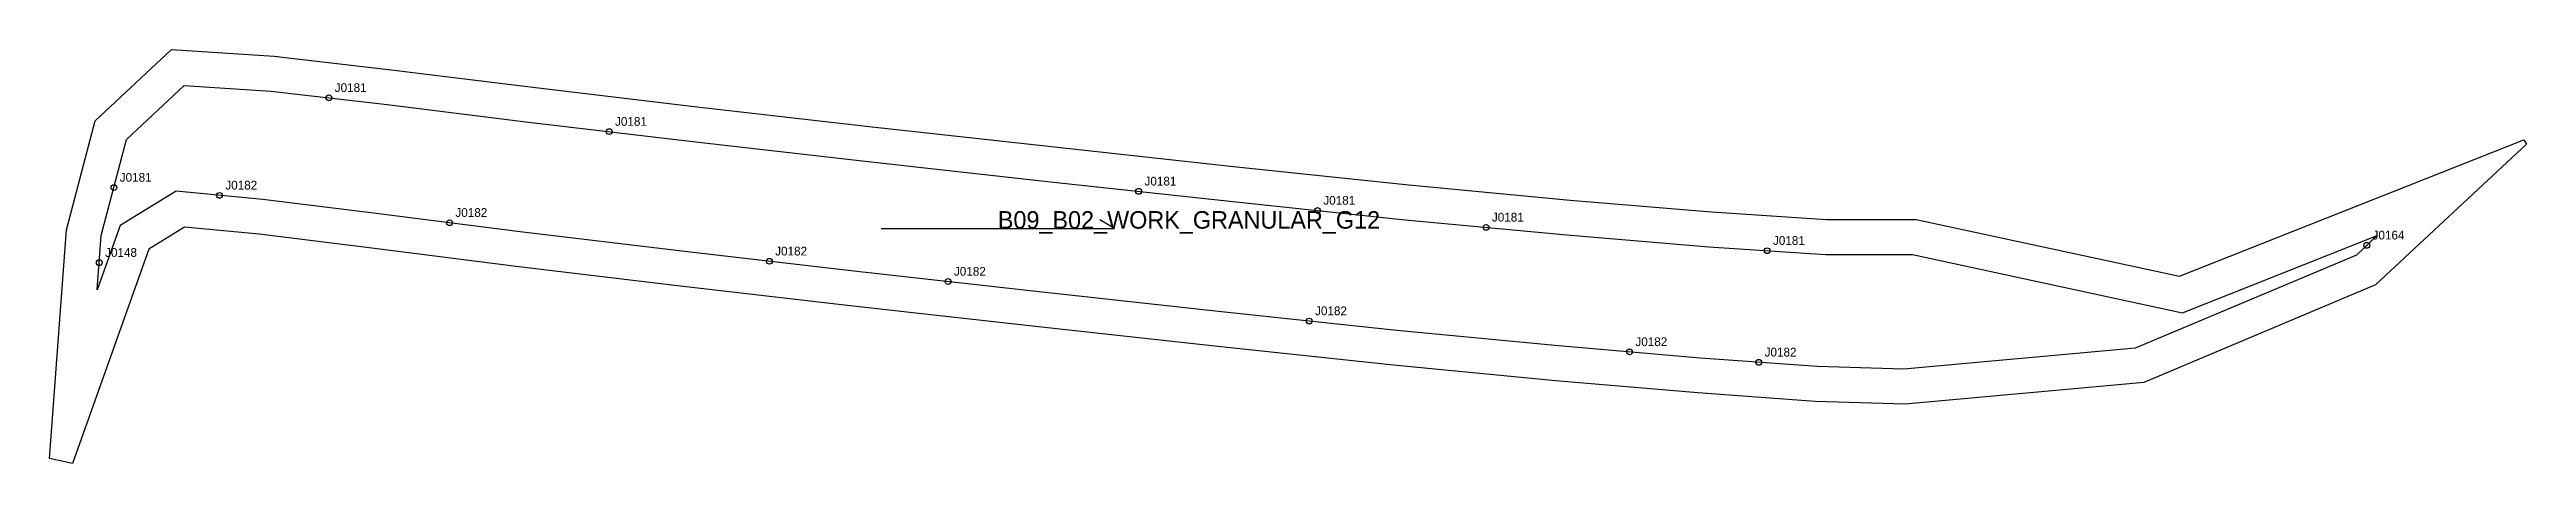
# Model space of a CAD drawing. Header units: millimetres. Extents: x -18 to 832, y -78 to 64.
import ezdxf

# ---------------------------------------------------------------- set-up
doc = ezdxf.new("R2010")
doc.units = ezdxf.units.MM
for name, color, linetype in [('CUT', 1, 'Continuous'), ('GRAIN', 3, 'Continuous'), ('LABEL', 7, 'Continuous'), ('NOTCH', 2, 'Continuous'), ('SEW', 5, 'Continuous')]:
    doc.layers.add(name, color=color, linetype=linetype)

msp = doc.modelspace()

# ---------------------------------------------------------------- linework, layer by layer
at = {"layer": 'CUT'}
msp.add_lwpolyline([(-11.88, 1.99), (-2.05, 39.3), (24.04, 63.77), (59.25, 61.48), (99.44, 56.83), (147.98, 50.84), (203.31, 44.26), (263.37, 37.39), (325.88, 30.51), (388.39, 23.68), (448.45, 17.36), (503.8, 12.16), (552.31, 8.12), (591.8, 5.48), (622.54, 5.52), (712.84, -13.95), (830.92, 32.8), (831.87, 31.3), (780.14, -16.9), (700.61, -50.31), (618.71, -57.75), (587.92, -56.9), (547.61, -53.92), (498.82, -49.73), (443.22, -44.42), (382.99, -38.03), (320.43, -31.15), (257.86, -24.21), (197.7, -17.25), (142.26, -10.56), (93.73, -4.43), (54.1, 0.47), (28.58, 2.86), (16.34, -4.61), (-9.91, -78.09), (-17.75, -76.43), (-11.88, 1.99)], close=True, dxfattribs=at)
at = {"layer": 'GRAIN'}
for p, q in [((267.53, 2.39), (347.53, 2.39)), ((347.53, 2.39), (342.53, 5.39))]:
    msp.add_line(p, q, dxfattribs=at)
at = {"layer": 'NOTCH'}
for centre in [(78.09, 47.22), (174.23, 35.64), (4.34, 16.46), (40.56, 13.79), (355.84, 15.17), (417.18, 8.59), (119.47, 4.41), (475, 2.81), (-0.69, -9.28), (229.16, -8.81), (571.41, -5.18), (777.09, -3.33), (290.48, -15.75), (414.35, -29.29), (524.23, -39.87), (568.55, -43.44)]:
    msp.add_circle(centre, 1, dxfattribs=at)
at = {"layer": 'SEW'}
msp.add_lwpolyline([(0, 0), (8.67, 32.91), (28.45, 51.46), (58.17, 49.52), (98.02, 44.92), (146.54, 38.93), (201.92, 32.34), (262.03, 25.46), (324.57, 18.58), (387.11, 11.75), (447.26, 5.42), (502.74, 0.21), (551.41, -3.85), (591.4, -6.52), (621.27, -6.48), (713.87, -26.45), (780.67, 0), (773.52, -6.66), (697.67, -38.53), (618.34, -45.74), (588.53, -44.92), (548.56, -41.96), (499.9, -37.78), (444.42, -32.48), (384.28, -26.1), (321.74, -19.22), (259.21, -12.29), (199.1, -5.34), (143.73, 1.35), (95.22, 7.48), (55.39, 12.4), (25.74, 15.18), (6.47, 3.43), (-1.39, -18.56)], close=True, dxfattribs=at)

# ---------------------------------------------------------------- texts
at = {"layer": 'LABEL'}
for s, height, p in [('J0181', 3, (80.09, 49.22)), ('J0181', 3, (176.23, 37.64)), ('J0181', 3, (6.34, 18.46)), ('J0182', 3, (42.56, 15.79)), ('J0181', 3, (357.84, 17.17)), ('J0182', 3, (121.47, 6.41)), ('J0181', 3, (419.18, 10.59)), ('B09_B02_WORK_GRANULAR_G12', 6, (307.53, 2.39)), ('J0181', 3, (477, 4.81)), ('J0164', 3, (779.09, -1.33)), ('J0148', 3, (1.31, -7.28)), ('J0182', 3, (231.16, -6.81)), ('J0181', 3, (573.41, -3.18)), ('J0182', 3, (292.48, -13.75)), ('J0182', 3, (416.35, -27.29)), ('J0182', 3, (526.23, -37.87)), ('J0182', 3, (570.55, -41.44))]:
    msp.add_text(s, height=height, dxfattribs=at).set_placement(p)

doc.saveas('drawing.dxf')
